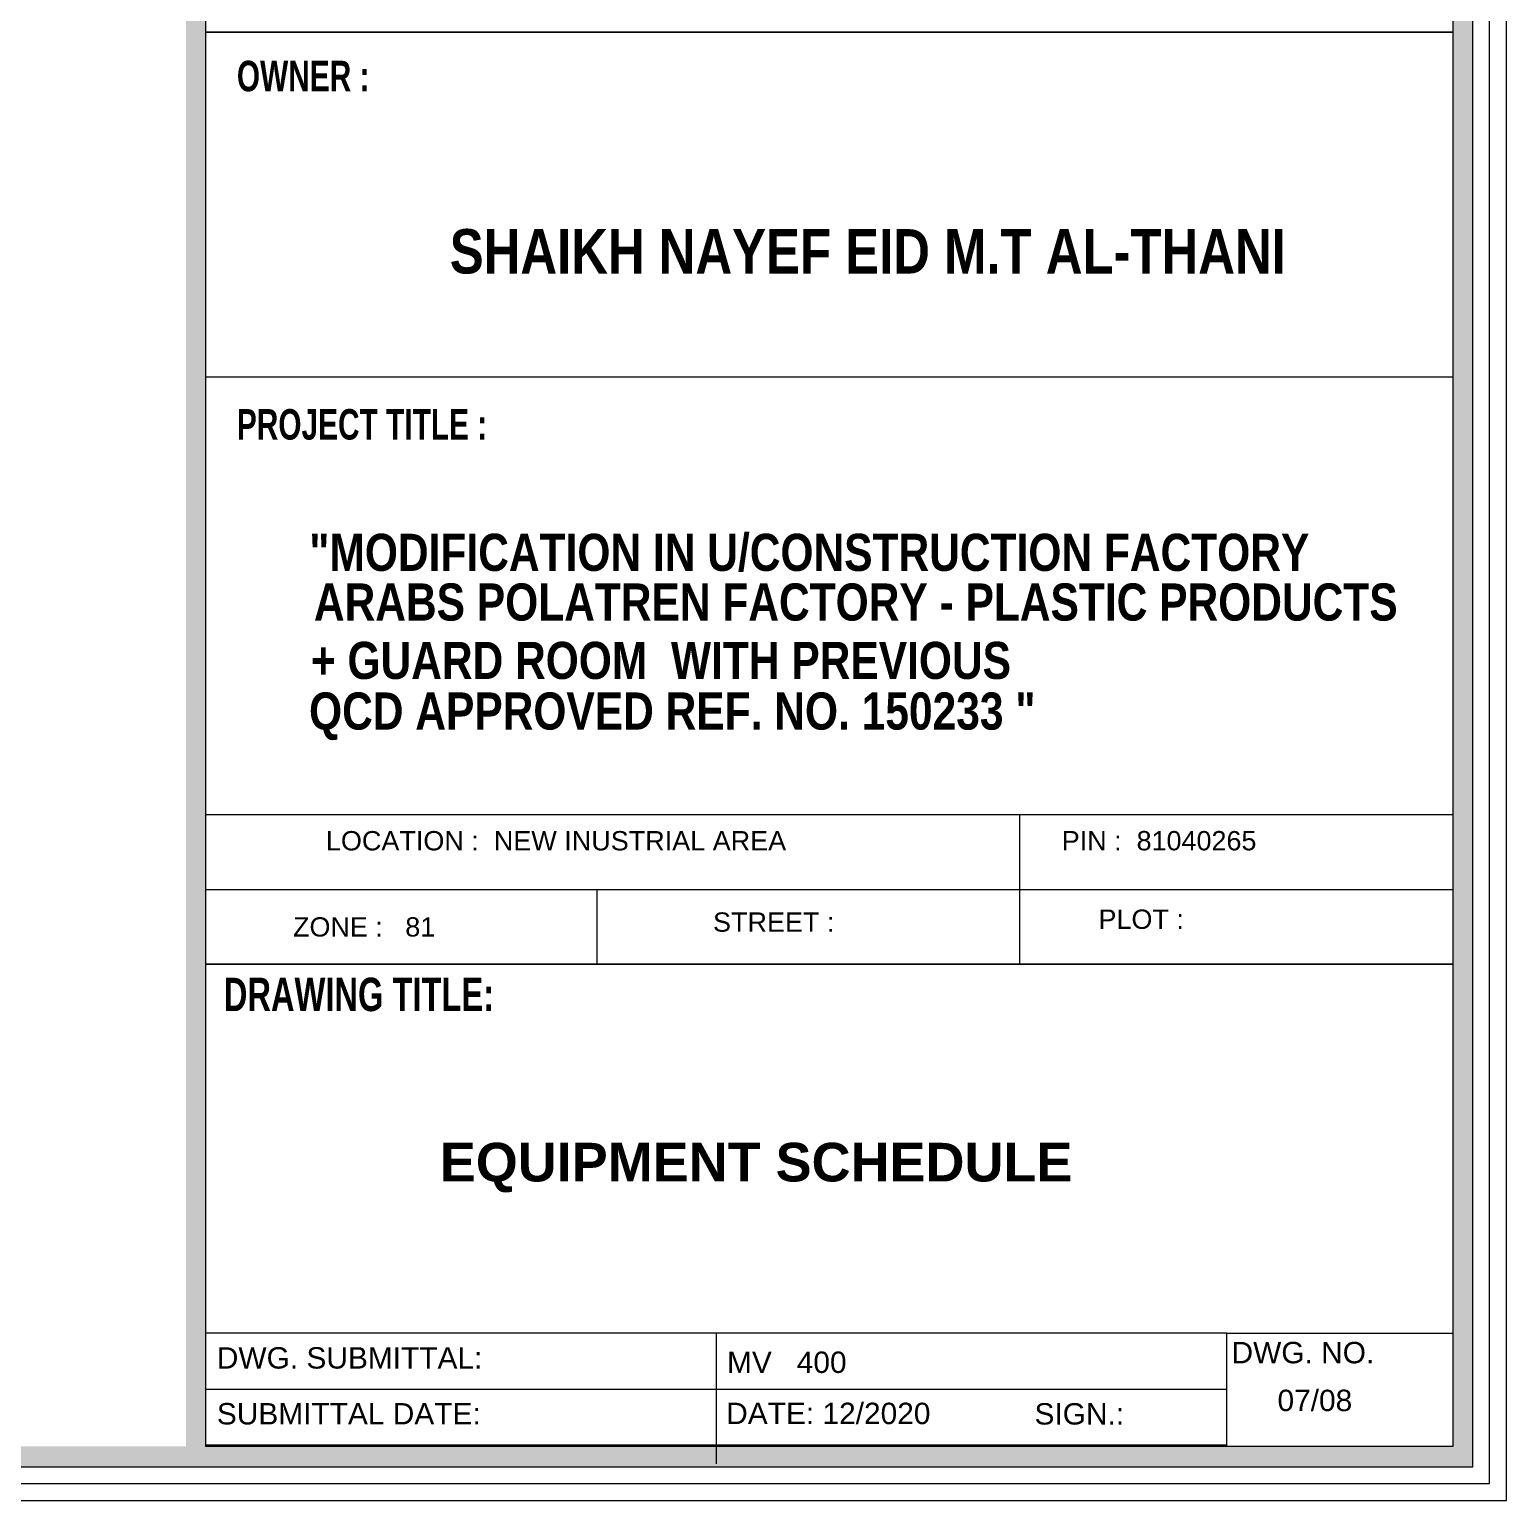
# Model space of a CAD drawing. Header units: inches. Extents: x -68096 to 69834, y -16833 to 17650.
# Drawn here: x 917.28 to 964.39, y -550.46 to -503.55 of the extents above; entities that cross this region are included whole.
import ezdxf
from ezdxf.enums import TextEntityAlignment as Align

# ---------------------------------------------------------------- set-up
doc = ezdxf.new("R2010")
doc.units = ezdxf.units.IN
doc.header["$MEASUREMENT"] = 0
for name, color, linetype in [('FS- QCDD BLOCK', 7, 'Continuous'), ('QCD TITLE A', 7, 'Continuous'), ('TEXT', 23, 'Continuous'), ('WIN', 1, 'Continuous')]:
    doc.layers.add(name, color=color, linetype=linetype)
doc.styles.add('ARAIL BOLD', font='ARIALNB.TTF')
doc.styles.add('ARIAL_5', font='arialbd.ttf', dxfattribs={"height": 5})
doc.styles.add('SANSSERIFBOLD', font='sasb____.pfb', dxfattribs={"width": 0.7})
doc.styles.add('Title Sheet_A1$0$DCAQ New Title Block for CD-A1_Dar Al Salam$0$ARIAL_2.5', font='arial.ttf', dxfattribs={"height": 2.5})
doc.styles.add('TITLE2', font='arial.ttf')

msp = doc.modelspace()

# ---------------------------------------------------------------- hatches: boundary and pattern name
at = {"layer": 'WIN', "linetype": 'Continuous', "lineweight": 0}
h = msp.add_hatch(color=86, dxfattribs=at)
h.paths.add_polyline_path([(753.52048, -401.19119), (753.52048, -549.3886), (963.30992, -549.3886), (963.30992, -401.19119)])
h.paths.add_polyline_path([(922.89008, -401.81667), (922.89008, -548.73353), (962.68444, -548.73353), (962.68444, -401.81667)], flags=16)
h.paths.add_polyline_path([(922.26459, -548.73353), (754.14633, -548.73353), (754.14633, -401.81667), (922.26459, -401.81667)], flags=16)
h = msp.add_hatch(color=7, dxfattribs=at)
h.paths.add_polyline_path([(753.52048, -401.19119), (753.52048, -549.3886), (963.30992, -549.3886), (963.30992, -401.19119)])
h.paths.add_polyline_path([(922.89008, -401.81667), (922.89008, -548.73353), (962.68444, -548.73353), (962.68444, -401.81667)], flags=16)
h.paths.add_polyline_path([(922.26459, -548.73353), (754.14633, -548.73353), (754.14633, -401.81667), (922.26459, -401.81667)], flags=16)

# ---------------------------------------------------------------- linework, layer by layer
at = {"layer": 'WIN', "color": 7, "linetype": 'Continuous', "lineweight": 0}
for p, q in [((922.89008, -503.62739), (962.68444, -503.62739)), ((922.89008, -503.62739), (962.68444, -503.62739)), ((922.89008, -528.58447), (962.68444, -528.58447)), ((922.89008, -528.58447), (962.68444, -528.58447)), ((948.85832, -528.58447), (948.85832, -533.35979)), ((922.89008, -530.97213), (962.68444, -530.97213)), ((922.89008, -530.97213), (962.68444, -530.97213)), ((935.36962, -530.97213), (935.36962, -533.35979)), ((922.89008, -533.35979), (962.68444, -533.35979)), ((922.89008, -533.35979), (962.68444, -533.35979)), ((922.89008, -533.35979), (962.68444, -533.35979)), ((939.1781, -545.1311), (939.1781, -549.30086)), ((922.89008, -546.9132), (941.69366, -546.9132)), ((922.89008, -546.9132), (955.46613, -546.9132)), ((922.89008, -548.6953), (955.46613, -548.6953)), ((922.89008, -548.6953), (955.46613, -548.6953))]:
    msp.add_line(p, q, dxfattribs=at)
for points in [[(752.44464, -550.46444), (964.38576, -550.46444), (964.38576, -400.11535), (752.44464, -400.11535)], [(752.44464, -550.46444), (964.38576, -550.46444), (964.38576, -400.11535), (752.44464, -400.11535)], [(752.98256, -549.92652), (963.84784, -549.92652), (963.84784, -400.65327), (752.98256, -400.65327)], [(752.98256, -549.92652), (963.84784, -549.92652), (963.84784, -400.65327), (752.98256, -400.65327)], [(753.52048, -549.3886), (963.30992, -549.3886), (963.30992, -401.19119), (753.52048, -401.19119)], [(753.52048, -549.3886), (963.30992, -549.3886), (963.30992, -401.19119), (753.52048, -401.19119)], [(962.68444, -401.81667), (922.89008, -401.81667), (922.89008, -548.73353), (962.68444, -548.73353)], [(962.68444, -401.81667), (922.89008, -401.81667), (922.89008, -548.73353), (962.68444, -548.73353)]]:
    msp.add_lwpolyline(points, close=True, dxfattribs=at)
for points in [[(962.68444, -503.62739), (922.89008, -503.62739)], [(962.68444, -514.63202), (922.89008, -514.63202)], [(962.68444, -533.35979), (922.89008, -533.35979)], [(955.46613, -545.1311), (922.89008, -545.1311)], [(955.46613, -548.70652), (955.46613, -545.1311), (962.68444, -545.1311)]]:
    msp.add_lwpolyline(points, dxfattribs=at)

# ---------------------------------------------------------------- texts
at = {"layer": 'FS- QCDD BLOCK', "color": 0, "lineweight": 0, "ltscale": 0.02, "char_height": 0.6149768, "width": 13.9595067, "attachment_point": 1, "style": 'Title Sheet_A1$0$DCAQ New Title Block for CD-A1_Dar Al Salam$0$ARIAL_2.5'}
for s, insert in [('{\\C256;PIN :  81040265}', (950.20185, -529.11234)), ('{\\C256;ZONE :   81 }', (925.68291, -531.86163))]:
    msp.add_mtext(s, dxfattribs=dict(at, insert=insert))
at = {"layer": 'QCD TITLE A', "lineweight": 0}
for s, height, style, p in [('LOCATION :  NEW INUSTRIAL AREA', 0.6160953, 'Title Sheet_A1$0$DCAQ New Title Block for CD-A1_Dar Al Salam$0$ARIAL_2.5', (926.7317, -529.72939)), ('STREET :  ', 0.616095, 'Title Sheet_A1$0$DCAQ New Title Block for CD-A1_Dar Al Salam$0$ARIAL_2.5', (939.07798, -532.32366)), ('PLOT :    ', 0.616095, 'Title Sheet_A1$0$DCAQ New Title Block for CD-A1_Dar Al Salam$0$ARIAL_2.5', (951.37215, -532.23167)), ('EQUIPMENT SCHEDULE ', 1.2321907, 'ARIAL_5', (930.36423, -540.2891))]:
    msp.add_text(s, height=height, dxfattribs=dict(at, style=style)).set_placement(p)
at = {"layer": 'TEXT', "color": 0, "lineweight": 0, "style": 'ARAIL BOLD'}
for s, height, p in [('SHAIKH NAYEF EID M.T AL-THANI', 1.415997, (944.0148, -510.61975)), ('"MODIFICATION IN U/CONSTRUCTION FACTORY', 1.1836787, (942.14905, -520.20747)), ('ARABS POLATREN FACTORY - PLASTIC PRODUCTS ', 1.1836787, (943.81998, -521.80614)), ('+ GUARD ROOM  WITH PREVIOUS ', 1.1836787, (937.60454, -523.66801)), ('QCD APPROVED REF. NO. 150233 "', 1.1836787, (937.77899, -525.44353))]:
    msp.add_text(s, height=height, rotation=0.000267, dxfattribs=at).set_placement(p, align=Align.MIDDLE)
at = {"layer": 'WIN', "color": 7, "linetype": 'Continuous', "lineweight": 0, "style": 'SANSSERIFBOLD', "width": 0.7}
for s, height, p in [('OWNER :', 0.973487, (923.8909, -505.51478)), ('PROJECT TITLE :', 0.9734875, (923.8909, -516.62636)), ('DRAWING TITLE:', 1.0652377, (923.47453, -534.85508))]:
    msp.add_text(s, height=height, dxfattribs=at).set_placement(p)
at = {"layer": 'WIN', "color": 7, "linetype": 'Continuous', "lineweight": 0, "style": 'TITLE2'}
for s, height, p in [('DWG. NO.', 0.682099, (955.61718, -546.08873)), ('DWG. SUBMITTAL:', 0.6820993, (923.2524, -546.25738)), ('MV   400', 0.682099, (939.52583, -546.39742)), ('07/08', 0.682099, (957.08287, -547.61401)), ('SUBMITTAL DATE:', 0.6820993, (923.2524, -548.03948)), ('DATE: 12/2020', 0.6820993, (939.49907, -548.02899)), ('SIGN.:', 0.682099, (949.33217, -548.04285))]:
    msp.add_text(s, height=height, dxfattribs=at).set_placement(p)

doc.saveas('drawing.dxf')
